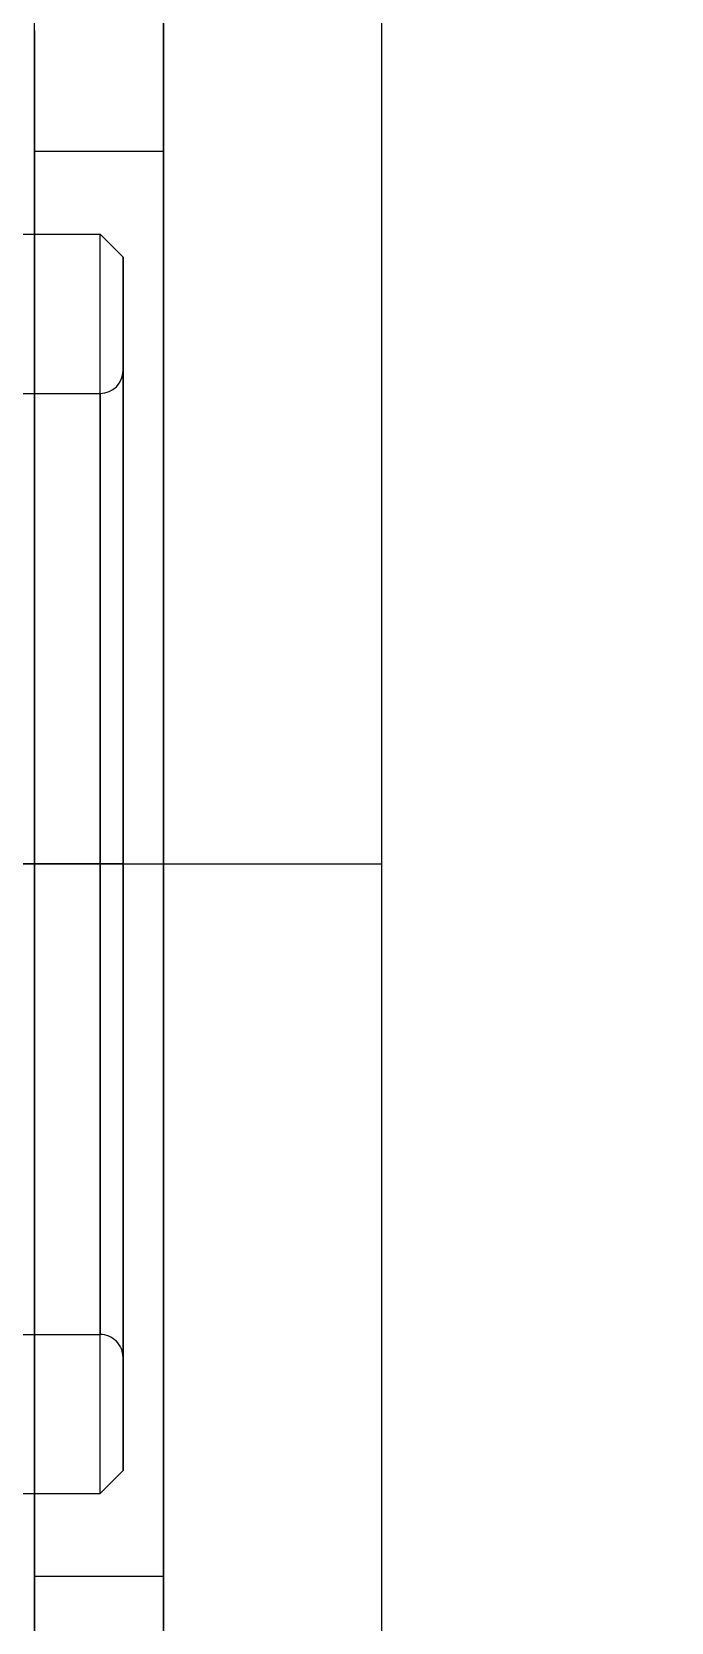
# Model space of a CAD drawing. Header units: millimetres. Extents: x 150937 to 394412, y 327166 to 584759.
# Drawn here: x 271307.7 to 271331.5, y 386691 to 386750.2 of the extents above; entities that cross this region are included whole.
import ezdxf

# ---------------------------------------------------------------- set-up
doc = ezdxf.new("R2010")
doc.units = ezdxf.units.MM
doc.layers.add('MAIN-1', color=7, linetype='Continuous')

# ---------------------------------------------------------------- blocks, each defined once
blk = doc.blocks.new('wewwww')
for centre, radius, start, end in [((8462.707, 3581.664), 61.758, 13.1262, 55.05539), ((8462.706, 3581.666), 60.558, 33.96134, 54.38408)]:
    blk.add_arc(centre, radius, start, end)
blk = doc.blocks.new('C-1 UP RIGHT')
for p, q in [((120.122, 0), (120.122, -321.6)), ((-501.682, -152), (120.122, -152))]:
    blk.add_line(p, q)
at = {"layer": 'MAIN-1'}
for p, q in [((112.002, -198), (112.002, -106)), ((112.002, -106), (112.002, -198)), ((107.202, -152), (107.202, -113.12)), ((107.202, -121), (107.202, -125.5)), ((107.202, -125.5), (107.202, -121)), ((112.002, -125.5), (112.002, -121)), ((112.002, -125.5), (112.002, -121)), ((112.002, -125.5), (107.202, -125.5)), ((107.202, -125.5), (107.202, -178.5)), ((112.002, -125.5), (107.202, -125.5)), ((107.202, -178.5), (107.202, -125.5)), ((112.002, -125.5), (112.002, -178.5)), ((112.002, -178.5), (112.002, -125.5)), ((97.448, -128.58), (109.644, -128.58)), ((109.644, -152), (109.644, -128.58)), ((109.644, -128.58), (110.502, -129.438)), ((110.502, -152), (110.502, -129.438)), ((110.502, -129.438), (110.502, -152)), ((110.502, -170.358), (110.502, -133.642)), ((110.502, -133.642), (110.502, -170.358)), ((68.46, -134.5), (109.644, -134.5)), ((109.644, -152), (109.644, -134.5)), ((109.644, -134.5), (109.644, -152)), ((68.46, -152), (109.644, -152)), ((109.644, -152), (78.102, -152)), ((109.644, -152), (97.448, -152)), ((97.448, -152), (109.644, -152)), ((103.002, -152), (107.202, -152)), ((107.202, -152), (103.002, -152)), ((107.202, -190.88), (107.202, -152)), ((109.644, -169.5), (109.644, -152)), ((109.644, -152), (109.644, -169.5)), ((109.644, -175.42), (109.644, -152)), ((110.502, -152), (109.644, -152)), ((109.644, -152), (110.502, -152)), ((110.502, -152), (110.502, -174.562)), ((110.502, -174.562), (110.502, -152)), ((68.46, -169.5), (109.644, -169.5)), ((109.644, -175.42), (110.502, -174.562)), ((97.448, -175.42), (109.644, -175.42)), ((112.002, -178.5), (107.202, -178.5)), ((107.202, -178.5), (107.202, -183)), ((112.002, -178.5), (107.202, -178.5)), ((107.202, -183), (107.202, -178.5)), ((112.002, -183), (112.002, -178.5)), ((112.002, -183), (112.002, -178.5))]:
    blk.add_line(p, q, dxfattribs=at)
for centre, start, end in [((109.644, -133.642), 269.99998, 359.99998), ((109.644, -170.358), 359.99998, 90.00002)]:
    blk.add_arc(centre, 0.858, start, end, dxfattribs=at)
at = {"xscale": -1, "rotation": 180}
blk.add_blockref('wewwww', (-8402.729, 3504.564), dxfattribs=at)
blk = doc.blocks.new('arrow_C')
blk.add_circle((0, 0), 394.36)

msp = doc.modelspace()

# ---------------------------------------------------------------- block references
for name, p in [('arrow_C', (271317.55, 386771.221)), ('C-1 UP RIGHT', (271200.55, 386871.221))]:
    msp.add_blockref(name, p)

doc.saveas('drawing.dxf')
